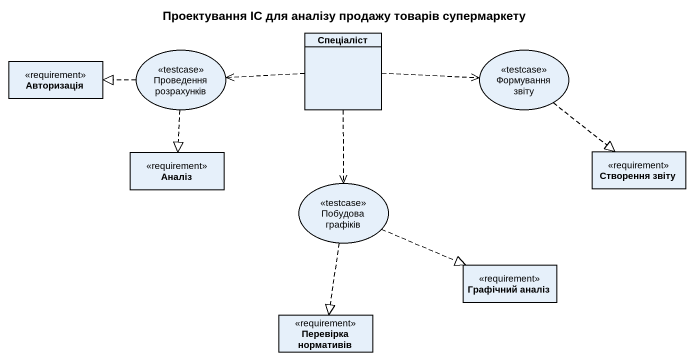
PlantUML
@startuml
title Проектування ІС для аналізу продажу товарів супермаркету
allowmixing
hide circle
hide empty members
class Авторизація <<requirement>>
usecase "Проведення розрахунків" as Проведення_розрахунків <<testcase>>
class Спеціаліст
usecase "Формування звіту" as Формування_звіту <<testcase>>
class Аналіз <<requirement>>
usecase "Побудова графіків" as Побудова_графіків <<testcase>>
class "Створення звіту" as Створення_звіту <<requirement>>
class "Графічний аналіз" as Графічний_аналіз <<requirement>>
class "Перевірка нормативів" as Перевірка_нормативів <<requirement>>
Проведення_розрахунків .left.|> Авторизація
Проведення_розрахунків ..|> Аналіз
Спеціаліст .left.> Проведення_розрахунків
Спеціаліст .right.> Формування_звіту
Спеціаліст ..> Побудова_графіків
Формування_звіту ..|> Створення_звіту
Побудова_графіків .right.|> Графічний_аналіз
Побудова_графіків ..|> Перевірка_нормативів
@enduml
